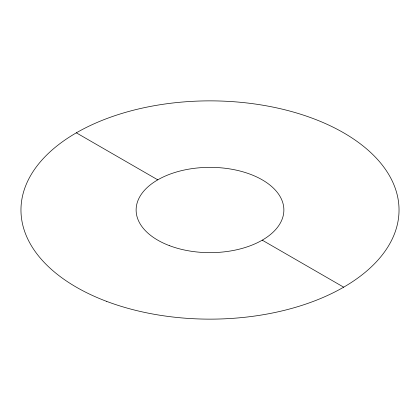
<?xml version="1.0" encoding="UTF-8"?>
<svg xmlns="http://www.w3.org/2000/svg" width="420" height="420" viewBox="0 0 420 420"><rect width="100%" height="100%" fill="white"/><g stroke="black" fill="none" stroke-linecap="round" stroke-linejoin="round"><path stroke-width="0.63" d="M76.335 132.83L157.763 179.839M262.238 240.161L343.665 287.17M106.659 301.387A189.032 109.137 0 0 0 398.748 215.98A189.032 109.137 0 0 0 124.593 112.639A189.032 109.137 0 0 0 106.659 301.387M169.612 245.716A73.873 42.651 0 0 0 283.762 212.336A73.873 42.651 0 0 0 176.621 171.953A73.873 42.651 0 0 0 169.612 245.716"/></g></svg>
